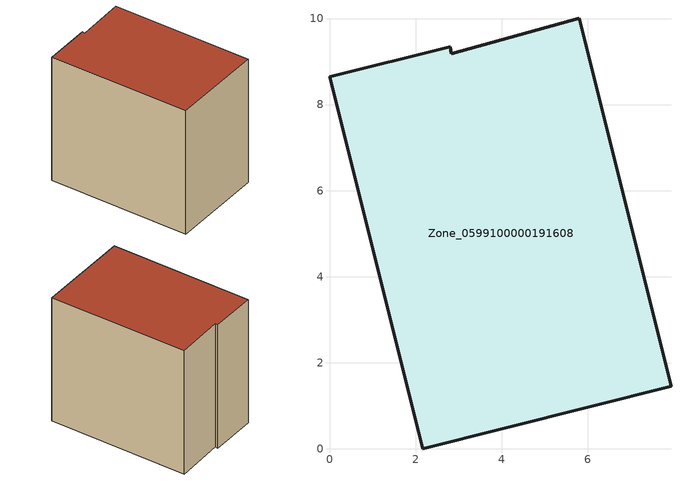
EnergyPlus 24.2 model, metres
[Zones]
Zone_0599100000191608
 floor ground (C_G): 5.8,10.01 7.94,1.45 2.17,0 0,8.64 2.81,9.35 2.83,9.19 z0
 wall outside (C_F): 2.17,0 7.94,1.45 5.8,10.01 2.83,9.19 2.81,9.35 0,8.64 2.17,0 z0:8.23
 roof outside (C_R): 7.94,1.45 5.8,10.01 2.83,9.19 2.81,9.35 0,8.64 2.17,0 z8.23
[BUILDING]
Pand.0599100000191608: North Axis=0; Terrain=City; Loads Convergence Tolerance Value=0.04; Temperature Convergence Tolerance Value=0.4; Solar Distribution=FullExterior; Maximum Number of Warmup Days=25; Minimum Number of Warmup Days=1
[Site:Location]
Rotterdam.The.Hague.AP_ZH_NLD Design_Conditions: Latitude=51.96; Longitude=4.45; Time Zone=1; Elevation=-4.5
[SITE:GROUNDTEMPERATURE:BUILDINGSURFACE]
18, 18, 18, 18, 18, 18, 18, 18, 18, 18, 18, 18
[MATERIAL] Thermal Absorptance=0.9; Solar Absorptance=0.7; Visible Absorptance=0.7
Name | Roughness | Thickness | Conductivity | Density | Specific Heat
G.TI.1965-1974 | MediumSmooth | 0.15 | 0.882353 | 540 | 1210
F.TI.1965-1974 | Rough | 0.3 | 0.697674 | 1920 | 840
R.TI.1965-1974 | MediumRough | 0.2 | 0.232558 | 1500 | 1000
[CONSTRUCTION]
C_G: G.TI.1965-1974
C_F: F.TI.1965-1974
C_R: R.TI.1965-1974
[ZONE]
Zone_0599100000191608: Type=1; Multiplier=1; Ceiling Height=Autocalculate; Volume=Autocalculate; Floor Area=autocalculate; Part of Total Floor Area=Yes
[ZONEINFILTRATION:DESIGNFLOWRATE]
Infil_Zone_0599100000191608: Zone or ZoneList or Space or SpaceList=Zone_0599100000191608; Schedule=AlwaysOn; Design Flow Rate Calculation Method=Flow/Area; Flow Rate per Floor Area=0.003; Constant Term Coefficient=1; Temperature Term Coefficient=0; Velocity Term Coefficient=0; Velocity Squared Term Coefficient=0
[HVACTEMPLATE:ZONE:IDEALLOADSAIRSYSTEM]
Zone_0599100000191608: Maximum Heating Supply Air Temperature=50; Minimum Cooling Supply Air Temperature=13; Maximum Heating Supply Air Humidity Ratio=0.0156; Minimum Cooling Supply Air Humidity Ratio=0.0077; Heating Limit=NoLimit; Cooling Limit=NoLimit; Dehumidification Control Type=ConstantSensibleHeatRatio; Cooling Sensible Heat Ratio=0.7; Dehumidification Setpoint=60; Humidification Control Type=None; Humidification Setpoint=30; Outdoor Air Method=None; Outdoor Air Flow Rate per Person=0.00944; Outdoor Air Flow Rate per Zone Floor Area=0; Outdoor Air Flow Rate per Zone=0; Demand Controlled Ventilation Type=None; Outdoor Air Economizer Type=NoEconomizer; Heat Recovery Type=None; Sensible Heat Recovery Effectiveness=0.7; Latent Heat Recovery Effectiveness=0.65
[ZONECONTROL:THERMOSTAT]
ThermostatControl_Zone_0599100000191608: Zone or ZoneList=Zone_0599100000191608; Control Type Schedule=DualSetpointControlType; Control 1=Thermostat_Zone_0599100000191608; Temperature Difference Between Cutout And Setpoint=0
[THERMOSTATSETPOINT:DUALSETPOINT]
Thermostat_Zone_0599100000191608: Heating Setpoint Temperature Schedule=HeatingSetpoint_Zone_0599100000191608; Cooling Setpoint Temperature Schedule=CoolingSetpoint_Zone_0599100000191608
[SCHEDULE:COMPACT]
HeatingSetpoint_Zone_0599100000191608: Through: 12/31, For: AllDays, Until: 24:00, 21
CoolingSetpoint_Zone_0599100000191608: Through: 12/31, For: AllDays, Until: 24:00, 24
DualSetpointControlType: Through: 12/31, For: AllDays, Until: 24:00, 4
AlwaysOn: Through: 12/31, For: AllDays, Until: 24:00, 1
